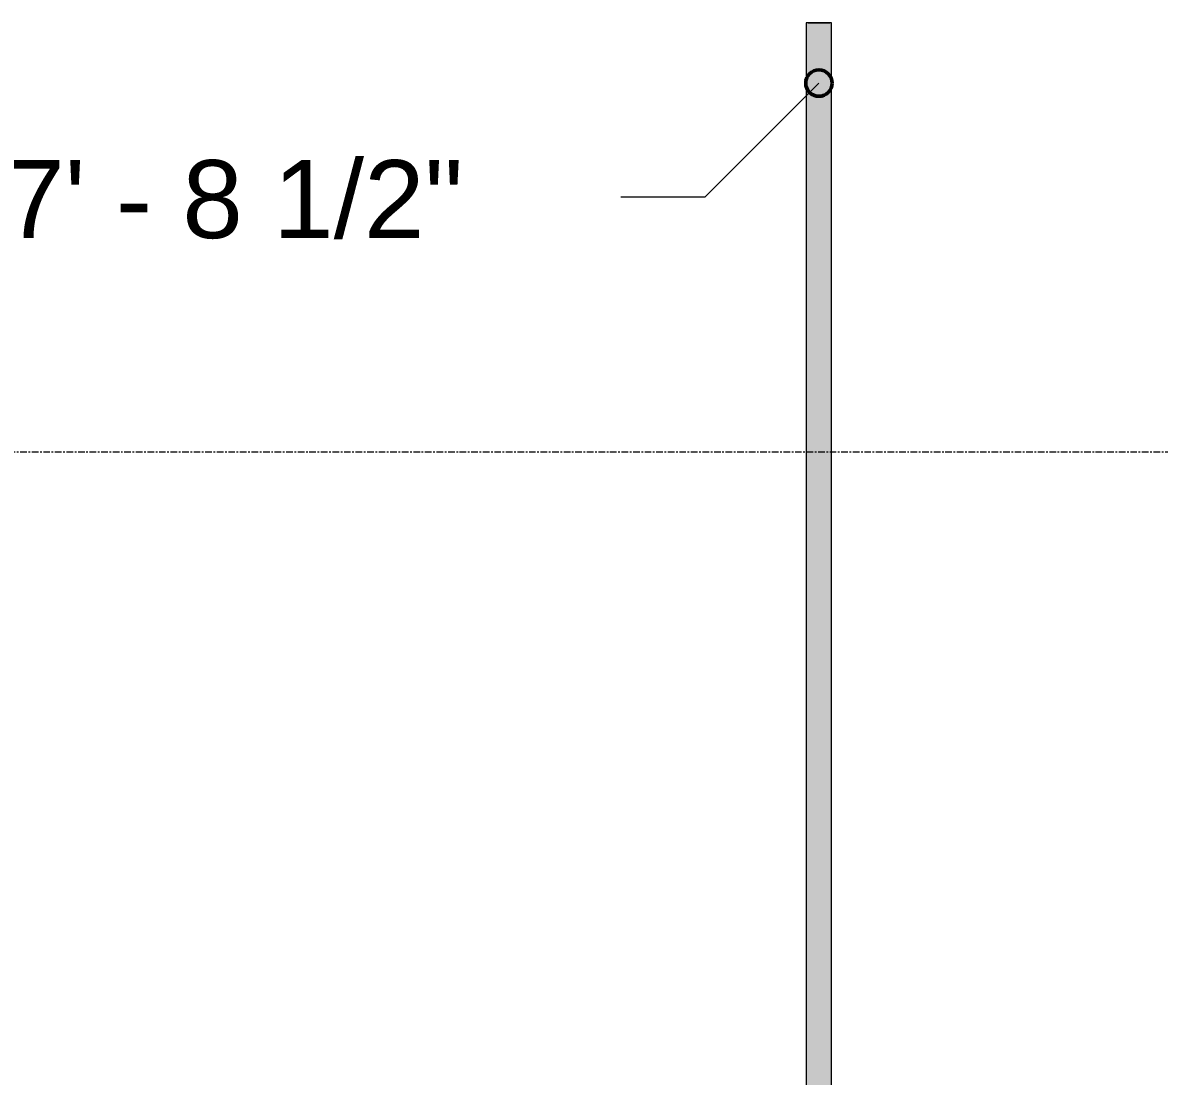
# Model space of a CAD drawing. Header units: inches. Extents: x -3679 to 241, y -496 to 1784.
# Drawn here: x -3176.1 to -3090.1, y 225.7 to 305.5 of the extents above; entities that cross this region are included whole.
import ezdxf

# ---------------------------------------------------------------- set-up
doc = ezdxf.new("R2010")
doc.units = ezdxf.units.IN
doc.header["$MEASUREMENT"] = 0
doc.linetypes.add('Grid Line', pattern=[0.875, 0.5, -0.125, 0.125, -0.125])
for name, color, linetype, lineweight in [('G-ANNO-DIMS', 251, 'Continuous', 9), ('P-PIPE', 1, 'Continuous', 9), ('S-GRID', 8, 'Continuous', 9)]:
    doc.layers.add(name, color=color, linetype=linetype, lineweight=lineweight)
doc.styles.add('Arial_1', font='arial.ttf', dxfattribs={"height": 5.901198})

msp = doc.modelspace()

# ---------------------------------------------------------------- hatches: boundary and pattern name
at = {"layer": 'P-PIPE'}
for points in [[(-3116.638, 200.293), (-3115.818, 200.293), (-3115.818, 305.499), (-3116.768, 305.499), (-3116.767, 200.293), (-3116.64, 200.293)], [(-3115.818, 200.293), (-3114.868, 200.293), (-3114.868, 305.499), (-3115.818, 305.499), (-3115.818, 200.429)]]:
    msp.add_hatch(color=256, dxfattribs=at).paths.add_polyline_path(points, flags=0)

# ---------------------------------------------------------------- linework, layer by layer
at = {"layer": 'G-ANNO-DIMS'}
for p, q in [((-3115.818, 300.929), (-3124.454, 292.293)), ((-3124.454, 292.293), (-3141.607, 292.293))]:
    msp.add_line(p, q, dxfattribs=at)
at = {"layer": 'G-ANNO-DIMS', "lineweight": 50}
msp.add_circle((-3115.818, 300.929), 1, dxfattribs=at)
at = {"layer": 'P-PIPE'}
for p, q in [((-3116.768, 305.499), (-3116.768, 200.293)), ((-3115.818, 305.499), (-3116.768, 305.499)), ((-3114.867, 305.499), (-3115.818, 305.499)), ((-3114.868, 200.293), (-3114.868, 305.499))]:
    msp.add_line(p, q, dxfattribs=at)
for major_axis, start_param, end_param in [((-0.95, 0), 0.523599, 0.784429), ((0.95, 0), 3.926991, 4.188263), ((0.95, 0), 4.18879, 4.450354), ((-0.95, 0), 1.308997, 1.570793), ((0.95, 0), 4.712389, 4.974188), ((-0.95, 0), 1.832826, 2.094395), ((0.95, 0), 5.236508, 5.497787), ((-0.95, 0), 2.357157, 2.617994)]:
    msp.add_ellipse((-3115.818, 305.499), major_axis=major_axis, ratio=0.000005, start_param=start_param, end_param=end_param, dxfattribs=at)
at = {"layer": 'S-GRID', "linetype": 'Grid Line'}
msp.add_line((228, 273), (-3666.394, 273), dxfattribs=at)

# ---------------------------------------------------------------- next in the draw order: texts
at = {"layer": 'G-ANNO-DIMS', "insert": (-3197.167, 295.097), "char_height": 5.9012, "width": 64.872, "attachment_point": 1, "line_spacing_factor": 0.938532, "style": 'Arial_1', "bg_fill": 3, "box_fill_scale": 1.25, "bg_fill_color": 0, "bg_fill_transparency": 0}
msp.add_mtext('BOP 7\' - 8 1/2"', dxfattribs=at)

doc.saveas('drawing.dxf')
